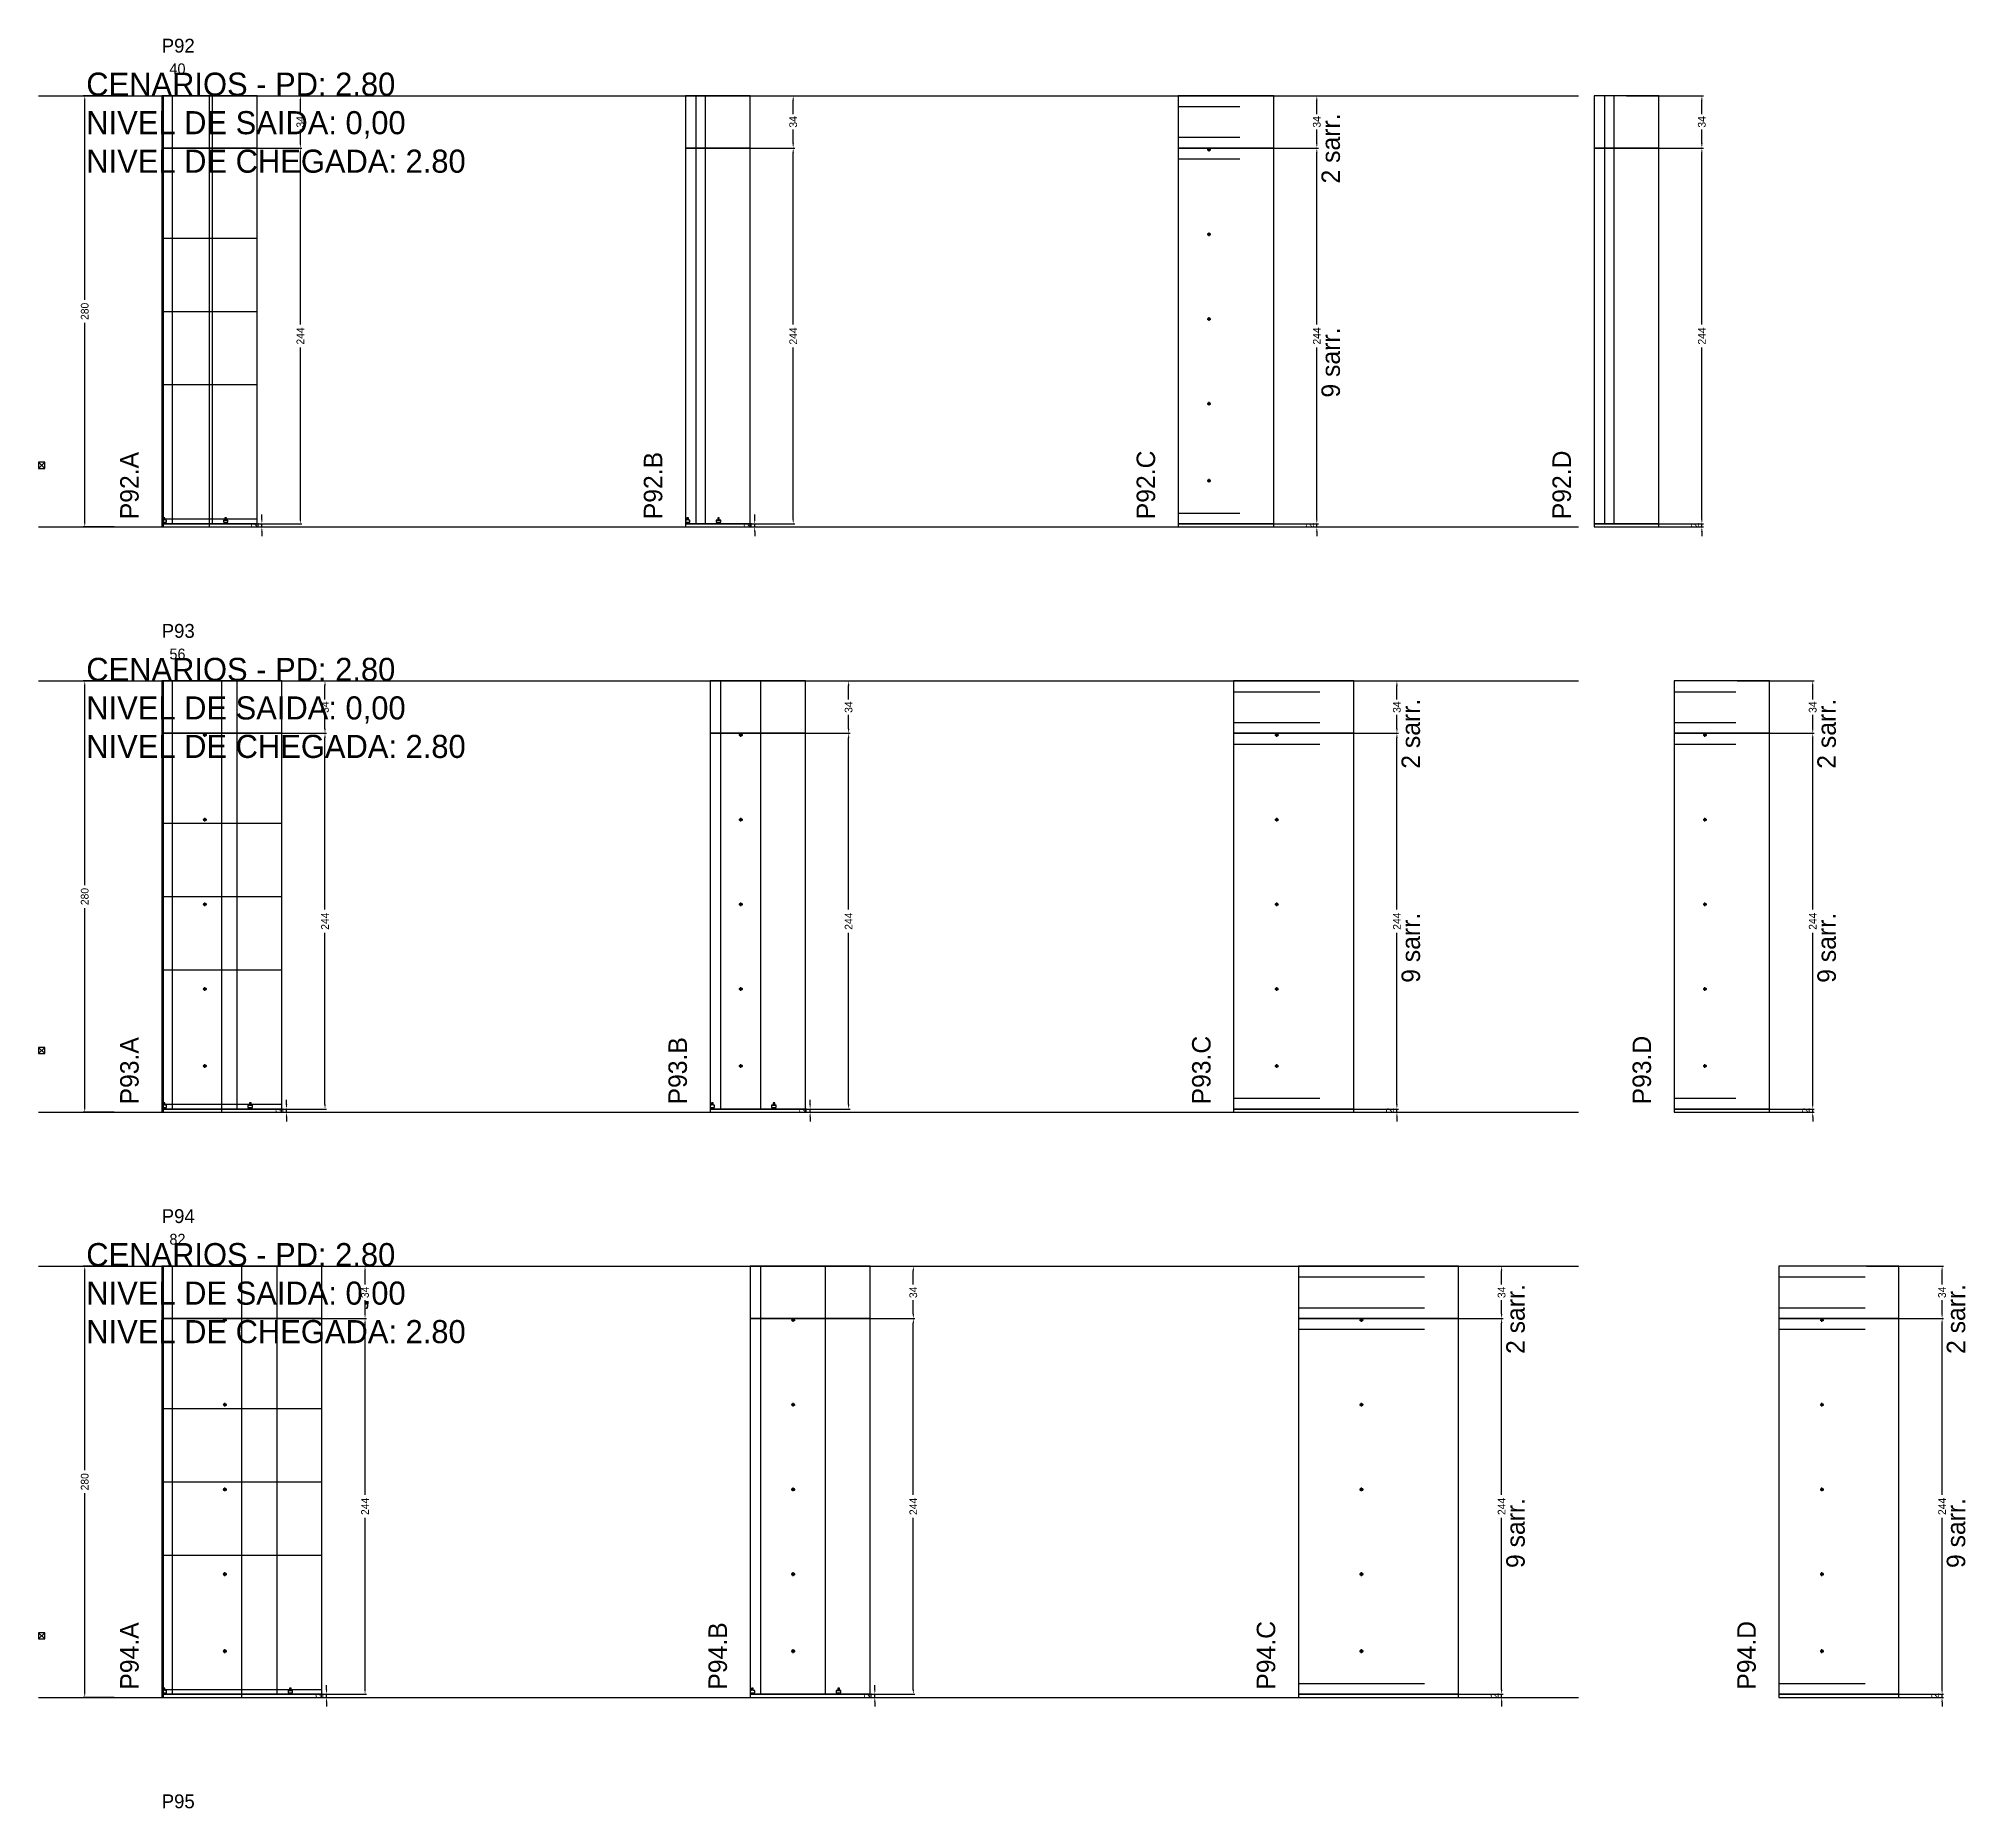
# Model space of a CAD drawing. Header units: centimetres. Extents: x -10500 to 4121, y -45226 to 295.
# Drawn here: x -7000 to -5749, y -19452 to -18303 of the extents above; entities that cross this region are included whole.
import ezdxf

# ---------------------------------------------------------------- set-up
doc = ezdxf.new("R2010")
doc.units = ezdxf.units.CM
doc.linetypes.add('DASHED', pattern=[2, -2])
for name, color, linetype in [('CHAPA', 140, 'Continuous'), ('COTA', 241, 'Continuous'), ('COTAS FURACAO', 16, 'Continuous'), ('Madeira', 30, 'Continuous'), ('MEIO_PONT', 160, 'Continuous'), ('NOMENCLATURA', 7, 'Continuous'), ('Nível', 160, 'Continuous'), ('Painéis', 200, 'Continuous'), ('Perfil Metálico', 150, 'Continuous'), ('SARR_2.2x7', 40, 'Continuous'), ('SARRAFO DE PRESSAO', 200, 'Continuous'), ('texto', 7, 'Continuous'), ('TEXTO_GERAL', 7, 'Continuous')]:
    doc.layers.add(name, color=color, linetype=linetype)
doc.dimstyles.new('PAINEL-NOVA', dxfattribs={"dimtxt": 5, "dimasz": 3, "dimexe": 1, "dimexo": 1, "dimgap": 1, "dimtad": 1, "dimcen": 2.5, "dimazin": 3, "dimtfac": 1, "dimtmove": 0, "dimatfit": 3})

# ---------------------------------------------------------------- blocks, each defined once
blk = doc.blocks.new('_CLOSEDFILLED')
at = {"color": 0, "linetype": 'BYBLOCK'}
blk.add_solid([(-1, 0.16), (0, 0), (-1, -0.16)], dxfattribs=at)
blk = doc.blocks.new('*D1249')
for p, q in [((-6951, -18340), (-6971, -18340)), ((-6970, -18472.5), (-6970, -18343)), ((-6970, -18617), (-6970, -18487.5)), ((-6951, -18620), (-6971, -18620))]:
    blk.add_line(p, q)
at = {"layer": 'Defpoints'}
for p in [(-6950, -18340), (-6970, -18620), (-6950, -18620)]:
    blk.add_point(p, dxfattribs=at)
at = {"layer": 'COTA', "xscale": 3, "yscale": 3}
for p, rotation in [((-6970, -18340), 90), ((-6970, -18620), 270)]:
    blk.add_blockref('_CLOSEDFILLED', p, dxfattribs=dict(at, rotation=rotation))
at = {"layer": 'COTA', "insert": (-6970, -18480), "char_height": 5, "attachment_point": 5, "rotation": 90}
blk.add_mtext('280', dxfattribs=at)
blk = doc.blocks.new('MULDURA')
at = {"layer": 'Paineis'}
for p, q in [((0, 0), (4, 4)), ((4, 0), (0, 4))]:
    blk.add_line(p, q, dxfattribs=at)
blk.add_lwpolyline([(0, 0), (4, 0), (4, 4), (0, 4)], close=True, dxfattribs=at)
blk = doc.blocks.new('*D1251')
for p, q in [((-6879, -18374), (-6829, -18374)), ((-6830, -18488.5), (-6830, -18377)), ((-6830, -18615), (-6830, -18503.5)), ((-6879, -18618), (-6829, -18618))]:
    blk.add_line(p, q)
at = {"layer": 'Defpoints'}
for p in [(-6880, -18374), (-6880, -18618), (-6830, -18618)]:
    blk.add_point(p, dxfattribs=at)
at = {"layer": 'COTA', "xscale": 3, "yscale": 3}
for p, rotation in [((-6830, -18374), 90), ((-6830, -18618), 270)]:
    blk.add_blockref('_CLOSEDFILLED', p, dxfattribs=dict(at, rotation=rotation))
at = {"layer": 'COTA', "insert": (-6830, -18496), "char_height": 5, "attachment_point": 5, "rotation": 90}
blk.add_mtext('244', dxfattribs=at)
blk = doc.blocks.new('*D1252')
for p, q in [((-6879, -18340), (-6829, -18340)), ((-6830, -18352), (-6830, -18343)), ((-6830, -18371), (-6830, -18362)), ((-6879, -18374), (-6829, -18374))]:
    blk.add_line(p, q)
at = {"layer": 'Defpoints'}
for p in [(-6880, -18340), (-6880, -18374), (-6830, -18374)]:
    blk.add_point(p, dxfattribs=at)
at = {"layer": 'COTA', "xscale": 3, "yscale": 3}
for p, rotation in [((-6830, -18340), 90), ((-6830, -18374), 270)]:
    blk.add_blockref('_CLOSEDFILLED', p, dxfattribs=dict(at, rotation=rotation))
at = {"layer": 'COTA', "insert": (-6830, -18357), "char_height": 5, "attachment_point": 5, "rotation": 90}
blk.add_mtext('34', dxfattribs=at)
blk = doc.blocks.new('SLIPTEE')
at = {"layer": 'Paineis'}
blk.add_lwpolyline([(0, 0), (3, 0), (3, 1.5), (2, 1.5), (2, 3), (1, 3), (1, 1.5), (0, 1.5)], close=True, dxfattribs=at)
blk = doc.blocks.new('SLIPTDD')
at = {"layer": 'Paineis'}
blk.add_line((0, 1.5), (3, 1.5), dxfattribs=at)
blk.add_lwpolyline([(0, 0), (3, 0), (3, 1.5), (2, 1.5), (2, 3), (1, 3), (1, 1.5), (0, 1.5)], close=True, dxfattribs=at)
blk = doc.blocks.new('*D1254')
for p, q in [((-6559, -18374), (-6509, -18374)), ((-6510, -18488.5), (-6510, -18377)), ((-6510, -18615), (-6510, -18503.5)), ((-6559, -18618), (-6509, -18618))]:
    blk.add_line(p, q)
at = {"layer": 'Defpoints'}
for p in [(-6560, -18374), (-6560, -18618), (-6510, -18618)]:
    blk.add_point(p, dxfattribs=at)
at = {"layer": 'COTA', "xscale": 3, "yscale": 3}
for p, rotation in [((-6510, -18374), 90), ((-6510, -18618), 270)]:
    blk.add_blockref('_CLOSEDFILLED', p, dxfattribs=dict(at, rotation=rotation))
at = {"layer": 'COTA', "insert": (-6510, -18496), "char_height": 5, "attachment_point": 5, "rotation": 90}
blk.add_mtext('244', dxfattribs=at)
blk = doc.blocks.new('*D1255')
for p, q in [((-6559, -18340), (-6509, -18340)), ((-6510, -18352), (-6510, -18343)), ((-6510, -18371), (-6510, -18362)), ((-6559, -18374), (-6509, -18374))]:
    blk.add_line(p, q)
at = {"layer": 'Defpoints'}
for p in [(-6560, -18340), (-6560, -18374), (-6510, -18374)]:
    blk.add_point(p, dxfattribs=at)
at = {"layer": 'COTA', "xscale": 3, "yscale": 3}
for p, rotation in [((-6510, -18340), 90), ((-6510, -18374), 270)]:
    blk.add_blockref('_CLOSEDFILLED', p, dxfattribs=dict(at, rotation=rotation))
at = {"layer": 'COTA', "insert": (-6510, -18357), "char_height": 5, "attachment_point": 5, "rotation": 90}
blk.add_mtext('34', dxfattribs=at)
blk = doc.blocks.new('*D1257')
for p, q in [((-6219, -18374), (-6169, -18374)), ((-6170, -18488.5), (-6170, -18377)), ((-6170, -18615), (-6170, -18503.5)), ((-6219, -18618), (-6169, -18618))]:
    blk.add_line(p, q)
at = {"layer": 'Defpoints'}
for p in [(-6220, -18374), (-6220, -18618), (-6170, -18618)]:
    blk.add_point(p, dxfattribs=at)
at = {"layer": 'COTA', "xscale": 3, "yscale": 3}
for p, rotation in [((-6170, -18374), 90), ((-6170, -18618), 270)]:
    blk.add_blockref('_CLOSEDFILLED', p, dxfattribs=dict(at, rotation=rotation))
at = {"layer": 'COTA', "insert": (-6170, -18496), "char_height": 5, "attachment_point": 5, "rotation": 90}
blk.add_mtext('244', dxfattribs=at)
blk = doc.blocks.new('*D1258')
for p, q in [((-6219, -18340), (-6169, -18340)), ((-6170, -18352), (-6170, -18343)), ((-6170, -18371), (-6170, -18362)), ((-6219, -18374), (-6169, -18374))]:
    blk.add_line(p, q)
at = {"layer": 'Defpoints'}
for p in [(-6220, -18340), (-6220, -18374), (-6170, -18374)]:
    blk.add_point(p, dxfattribs=at)
at = {"layer": 'COTA', "xscale": 3, "yscale": 3}
for p, rotation in [((-6170, -18340), 90), ((-6170, -18374), 270)]:
    blk.add_blockref('_CLOSEDFILLED', p, dxfattribs=dict(at, rotation=rotation))
at = {"layer": 'COTA', "insert": (-6170, -18357), "char_height": 5, "attachment_point": 5, "rotation": 90}
blk.add_mtext('34', dxfattribs=at)
blk = doc.blocks.new('furacao')
at = {"layer": 'COTAS FURACAO'}
for p, q in [((-1.2, 0), (1.2, 0)), ((0, -1.2), (0, 1.2))]:
    blk.add_line(p, q, dxfattribs=at)
blk.add_circle((0, 0), 0.8, dxfattribs=at)
blk = doc.blocks.new('*D1260')
for p, q in [((-5969, -18374), (-5919, -18374)), ((-5920, -18488.5), (-5920, -18377)), ((-5920, -18615), (-5920, -18503.5)), ((-5969, -18618), (-5919, -18618))]:
    blk.add_line(p, q)
at = {"layer": 'Defpoints'}
for p in [(-5970, -18374), (-5970, -18618), (-5920, -18618)]:
    blk.add_point(p, dxfattribs=at)
at = {"layer": 'COTA', "xscale": 3, "yscale": 3}
for p, rotation in [((-5920, -18374), 90), ((-5920, -18618), 270)]:
    blk.add_blockref('_CLOSEDFILLED', p, dxfattribs=dict(at, rotation=rotation))
at = {"layer": 'COTA', "insert": (-5920, -18496), "char_height": 5, "attachment_point": 5, "rotation": 90}
blk.add_mtext('244', dxfattribs=at)
blk = doc.blocks.new('*D1261')
for p, q in [((-5969, -18340), (-5919, -18340)), ((-5920, -18352), (-5920, -18343)), ((-5920, -18371), (-5920, -18362)), ((-5969, -18374), (-5919, -18374))]:
    blk.add_line(p, q)
at = {"layer": 'Defpoints'}
for p in [(-5970, -18340), (-5970, -18374), (-5920, -18374)]:
    blk.add_point(p, dxfattribs=at)
at = {"layer": 'COTA', "xscale": 3, "yscale": 3}
for p, rotation in [((-5920, -18340), 90), ((-5920, -18374), 270)]:
    blk.add_blockref('_CLOSEDFILLED', p, dxfattribs=dict(at, rotation=rotation))
at = {"layer": 'COTA', "insert": (-5920, -18357), "char_height": 5, "attachment_point": 5, "rotation": 90}
blk.add_mtext('34', dxfattribs=at)
blk = doc.blocks.new('*D1275')
for p, q in [((-6951, -18720), (-6971, -18720)), ((-6970, -18852.5), (-6970, -18723)), ((-6970, -18997), (-6970, -18867.5)), ((-6951, -19000), (-6971, -19000))]:
    blk.add_line(p, q)
at = {"layer": 'Defpoints'}
for p in [(-6950, -18720), (-6970, -19000), (-6950, -19000)]:
    blk.add_point(p, dxfattribs=at)
at = {"layer": 'COTA', "xscale": 3, "yscale": 3}
for p, rotation in [((-6970, -18720), 90), ((-6970, -19000), 270)]:
    blk.add_blockref('_CLOSEDFILLED', p, dxfattribs=dict(at, rotation=rotation))
at = {"layer": 'COTA', "insert": (-6970, -18860), "char_height": 5, "attachment_point": 5, "rotation": 90}
blk.add_mtext('280', dxfattribs=at)
blk = doc.blocks.new('*D1277')
for p, q in [((-6863, -18754), (-6813, -18754)), ((-6814, -18868.5), (-6814, -18757)), ((-6814, -18995), (-6814, -18883.5)), ((-6863, -18998), (-6813, -18998))]:
    blk.add_line(p, q)
at = {"layer": 'Defpoints'}
for p in [(-6864, -18754), (-6864, -18998), (-6814, -18998)]:
    blk.add_point(p, dxfattribs=at)
at = {"layer": 'COTA', "xscale": 3, "yscale": 3}
for p, rotation in [((-6814, -18754), 90), ((-6814, -18998), 270)]:
    blk.add_blockref('_CLOSEDFILLED', p, dxfattribs=dict(at, rotation=rotation))
at = {"layer": 'COTA', "insert": (-6814, -18876), "char_height": 5, "attachment_point": 5, "rotation": 90}
blk.add_mtext('244', dxfattribs=at)
blk = doc.blocks.new('*D1278')
for p, q in [((-6863, -18720), (-6813, -18720)), ((-6814, -18732), (-6814, -18723)), ((-6814, -18751), (-6814, -18742)), ((-6863, -18754), (-6813, -18754))]:
    blk.add_line(p, q)
at = {"layer": 'Defpoints'}
for p in [(-6864, -18720), (-6864, -18754), (-6814, -18754)]:
    blk.add_point(p, dxfattribs=at)
at = {"layer": 'COTA', "xscale": 3, "yscale": 3}
for p, rotation in [((-6814, -18720), 90), ((-6814, -18754), 270)]:
    blk.add_blockref('_CLOSEDFILLED', p, dxfattribs=dict(at, rotation=rotation))
at = {"layer": 'COTA', "insert": (-6814, -18737), "char_height": 5, "attachment_point": 5, "rotation": 90}
blk.add_mtext('34', dxfattribs=at)
blk = doc.blocks.new('*D1280')
for p, q in [((-6523, -18754), (-6473, -18754)), ((-6474, -18868.5), (-6474, -18757)), ((-6474, -18995), (-6474, -18883.5)), ((-6523, -18998), (-6473, -18998))]:
    blk.add_line(p, q)
at = {"layer": 'Defpoints'}
for p in [(-6524, -18754), (-6524, -18998), (-6474, -18998)]:
    blk.add_point(p, dxfattribs=at)
at = {"layer": 'COTA', "xscale": 3, "yscale": 3}
for p, rotation in [((-6474, -18754), 90), ((-6474, -18998), 270)]:
    blk.add_blockref('_CLOSEDFILLED', p, dxfattribs=dict(at, rotation=rotation))
at = {"layer": 'COTA', "insert": (-6474, -18876), "char_height": 5, "attachment_point": 5, "rotation": 90}
blk.add_mtext('244', dxfattribs=at)
blk = doc.blocks.new('*D1281')
for p, q in [((-6523, -18720), (-6473, -18720)), ((-6474, -18732), (-6474, -18723)), ((-6474, -18751), (-6474, -18742)), ((-6523, -18754), (-6473, -18754))]:
    blk.add_line(p, q)
at = {"layer": 'Defpoints'}
for p in [(-6524, -18720), (-6524, -18754), (-6474, -18754)]:
    blk.add_point(p, dxfattribs=at)
at = {"layer": 'COTA', "xscale": 3, "yscale": 3}
for p, rotation in [((-6474, -18720), 90), ((-6474, -18754), 270)]:
    blk.add_blockref('_CLOSEDFILLED', p, dxfattribs=dict(at, rotation=rotation))
at = {"layer": 'COTA', "insert": (-6474, -18737), "char_height": 5, "attachment_point": 5, "rotation": 90}
blk.add_mtext('34', dxfattribs=at)
blk = doc.blocks.new('*D1283')
for p, q in [((-6167, -18754), (-6117, -18754)), ((-6118, -18868.5), (-6118, -18757)), ((-6118, -18995), (-6118, -18883.5)), ((-6167, -18998), (-6117, -18998))]:
    blk.add_line(p, q)
at = {"layer": 'Defpoints'}
for p in [(-6168, -18754), (-6168, -18998), (-6118, -18998)]:
    blk.add_point(p, dxfattribs=at)
at = {"layer": 'COTA', "xscale": 3, "yscale": 3}
for p, rotation in [((-6118, -18754), 90), ((-6118, -18998), 270)]:
    blk.add_blockref('_CLOSEDFILLED', p, dxfattribs=dict(at, rotation=rotation))
at = {"layer": 'COTA', "insert": (-6118, -18876), "char_height": 5, "attachment_point": 5, "rotation": 90}
blk.add_mtext('244', dxfattribs=at)
blk = doc.blocks.new('*D1284')
for p, q in [((-6167, -18720), (-6117, -18720)), ((-6118, -18732), (-6118, -18723)), ((-6118, -18751), (-6118, -18742)), ((-6167, -18754), (-6117, -18754))]:
    blk.add_line(p, q)
at = {"layer": 'Defpoints'}
for p in [(-6168, -18720), (-6168, -18754), (-6118, -18754)]:
    blk.add_point(p, dxfattribs=at)
at = {"layer": 'COTA', "xscale": 3, "yscale": 3}
for p, rotation in [((-6118, -18720), 90), ((-6118, -18754), 270)]:
    blk.add_blockref('_CLOSEDFILLED', p, dxfattribs=dict(at, rotation=rotation))
at = {"layer": 'COTA', "insert": (-6118, -18737), "char_height": 5, "attachment_point": 5, "rotation": 90}
blk.add_mtext('34', dxfattribs=at)
blk = doc.blocks.new('*D1286')
for p, q in [((-5897, -18754), (-5847, -18754)), ((-5848, -18868.5), (-5848, -18757)), ((-5848, -18995), (-5848, -18883.5)), ((-5897, -18998), (-5847, -18998))]:
    blk.add_line(p, q)
at = {"layer": 'Defpoints'}
for p in [(-5898, -18754), (-5898, -18998), (-5848, -18998)]:
    blk.add_point(p, dxfattribs=at)
at = {"layer": 'COTA', "xscale": 3, "yscale": 3}
for p, rotation in [((-5848, -18754), 90), ((-5848, -18998), 270)]:
    blk.add_blockref('_CLOSEDFILLED', p, dxfattribs=dict(at, rotation=rotation))
at = {"layer": 'COTA', "insert": (-5848, -18876), "char_height": 5, "attachment_point": 5, "rotation": 90}
blk.add_mtext('244', dxfattribs=at)
blk = doc.blocks.new('*D1287')
for p, q in [((-5897, -18720), (-5847, -18720)), ((-5848, -18732), (-5848, -18723)), ((-5848, -18751), (-5848, -18742)), ((-5897, -18754), (-5847, -18754))]:
    blk.add_line(p, q)
at = {"layer": 'Defpoints'}
for p in [(-5898, -18720), (-5898, -18754), (-5848, -18754)]:
    blk.add_point(p, dxfattribs=at)
at = {"layer": 'COTA', "xscale": 3, "yscale": 3}
for p, rotation in [((-5848, -18720), 90), ((-5848, -18754), 270)]:
    blk.add_blockref('_CLOSEDFILLED', p, dxfattribs=dict(at, rotation=rotation))
at = {"layer": 'COTA', "insert": (-5848, -18737), "char_height": 5, "attachment_point": 5, "rotation": 90}
blk.add_mtext('34', dxfattribs=at)
blk = doc.blocks.new('*D1301')
for p, q in [((-6951, -19100), (-6971, -19100)), ((-6970, -19232.5), (-6970, -19103)), ((-6970, -19377), (-6970, -19247.5)), ((-6951, -19380), (-6971, -19380))]:
    blk.add_line(p, q)
at = {"layer": 'Defpoints'}
for p in [(-6950, -19100), (-6970, -19380), (-6950, -19380)]:
    blk.add_point(p, dxfattribs=at)
at = {"layer": 'COTA', "xscale": 3, "yscale": 3}
for p, rotation in [((-6970, -19100), 90), ((-6970, -19380), 270)]:
    blk.add_blockref('_CLOSEDFILLED', p, dxfattribs=dict(at, rotation=rotation))
at = {"layer": 'COTA', "insert": (-6970, -19240), "char_height": 5, "attachment_point": 5, "rotation": 90}
blk.add_mtext('280', dxfattribs=at)
blk = doc.blocks.new('*D1303')
for p, q in [((-6837, -19134), (-6787, -19134)), ((-6788, -19248.5), (-6788, -19137)), ((-6788, -19375), (-6788, -19263.5)), ((-6837, -19378), (-6787, -19378))]:
    blk.add_line(p, q)
at = {"layer": 'Defpoints'}
for p in [(-6838, -19134), (-6838, -19378), (-6788, -19378)]:
    blk.add_point(p, dxfattribs=at)
at = {"layer": 'COTA', "xscale": 3, "yscale": 3}
for p, rotation in [((-6788, -19134), 90), ((-6788, -19378), 270)]:
    blk.add_blockref('_CLOSEDFILLED', p, dxfattribs=dict(at, rotation=rotation))
at = {"layer": 'COTA', "insert": (-6788, -19256), "char_height": 5, "attachment_point": 5, "rotation": 90}
blk.add_mtext('244', dxfattribs=at)
blk = doc.blocks.new('*D1304')
for p, q in [((-6837, -19100), (-6787, -19100)), ((-6788, -19112), (-6788, -19103)), ((-6788, -19131), (-6788, -19122)), ((-6837, -19134), (-6787, -19134))]:
    blk.add_line(p, q)
at = {"layer": 'Defpoints'}
for p in [(-6838, -19100), (-6838, -19134), (-6788, -19134)]:
    blk.add_point(p, dxfattribs=at)
at = {"layer": 'COTA', "xscale": 3, "yscale": 3}
for p, rotation in [((-6788, -19100), 90), ((-6788, -19134), 270)]:
    blk.add_blockref('_CLOSEDFILLED', p, dxfattribs=dict(at, rotation=rotation))
at = {"layer": 'COTA', "insert": (-6788, -19117), "char_height": 5, "attachment_point": 5, "rotation": 90}
blk.add_mtext('34', dxfattribs=at)
blk = doc.blocks.new('*D1306')
for p, q in [((-6481, -19134), (-6431, -19134)), ((-6432, -19248.5), (-6432, -19137)), ((-6432, -19375), (-6432, -19263.5)), ((-6481, -19378), (-6431, -19378))]:
    blk.add_line(p, q)
at = {"layer": 'Defpoints'}
for p in [(-6482, -19134), (-6482, -19378), (-6432, -19378)]:
    blk.add_point(p, dxfattribs=at)
at = {"layer": 'COTA', "xscale": 3, "yscale": 3}
for p, rotation in [((-6432, -19134), 90), ((-6432, -19378), 270)]:
    blk.add_blockref('_CLOSEDFILLED', p, dxfattribs=dict(at, rotation=rotation))
at = {"layer": 'COTA', "insert": (-6432, -19256), "char_height": 5, "attachment_point": 5, "rotation": 90}
blk.add_mtext('244', dxfattribs=at)
blk = doc.blocks.new('*D1307')
for p, q in [((-6481, -19100), (-6431, -19100)), ((-6432, -19112), (-6432, -19103)), ((-6432, -19131), (-6432, -19122)), ((-6481, -19134), (-6431, -19134))]:
    blk.add_line(p, q)
at = {"layer": 'Defpoints'}
for p in [(-6482, -19100), (-6482, -19134), (-6432, -19134)]:
    blk.add_point(p, dxfattribs=at)
at = {"layer": 'COTA', "xscale": 3, "yscale": 3}
for p, rotation in [((-6432, -19100), 90), ((-6432, -19134), 270)]:
    blk.add_blockref('_CLOSEDFILLED', p, dxfattribs=dict(at, rotation=rotation))
at = {"layer": 'COTA', "insert": (-6432, -19117), "char_height": 5, "attachment_point": 5, "rotation": 90}
blk.add_mtext('34', dxfattribs=at)
blk = doc.blocks.new('*D1309')
for p, q in [((-6099, -19134), (-6049, -19134)), ((-6050, -19248.5), (-6050, -19137)), ((-6050, -19375), (-6050, -19263.5)), ((-6099, -19378), (-6049, -19378))]:
    blk.add_line(p, q)
at = {"layer": 'Defpoints'}
for p in [(-6100, -19134), (-6100, -19378), (-6050, -19378)]:
    blk.add_point(p, dxfattribs=at)
at = {"layer": 'COTA', "xscale": 3, "yscale": 3}
for p, rotation in [((-6050, -19134), 90), ((-6050, -19378), 270)]:
    blk.add_blockref('_CLOSEDFILLED', p, dxfattribs=dict(at, rotation=rotation))
at = {"layer": 'COTA', "insert": (-6050, -19256), "char_height": 5, "attachment_point": 5, "rotation": 90}
blk.add_mtext('244', dxfattribs=at)
blk = doc.blocks.new('*D1310')
for p, q in [((-6099, -19100), (-6049, -19100)), ((-6050, -19112), (-6050, -19103)), ((-6050, -19131), (-6050, -19122)), ((-6099, -19134), (-6049, -19134))]:
    blk.add_line(p, q)
at = {"layer": 'Defpoints'}
for p in [(-6100, -19100), (-6100, -19134), (-6050, -19134)]:
    blk.add_point(p, dxfattribs=at)
at = {"layer": 'COTA', "xscale": 3, "yscale": 3}
for p, rotation in [((-6050, -19100), 90), ((-6050, -19134), 270)]:
    blk.add_blockref('_CLOSEDFILLED', p, dxfattribs=dict(at, rotation=rotation))
at = {"layer": 'COTA', "insert": (-6050, -19117), "char_height": 5, "attachment_point": 5, "rotation": 90}
blk.add_mtext('34', dxfattribs=at)
blk = doc.blocks.new('*D1312')
for p, q in [((-5813, -19134), (-5763, -19134)), ((-5764, -19248.5), (-5764, -19137)), ((-5764, -19375), (-5764, -19263.5)), ((-5813, -19378), (-5763, -19378))]:
    blk.add_line(p, q)
at = {"layer": 'Defpoints'}
for p in [(-5814, -19134), (-5814, -19378), (-5764, -19378)]:
    blk.add_point(p, dxfattribs=at)
at = {"layer": 'COTA', "xscale": 3, "yscale": 3}
for p, rotation in [((-5764, -19134), 90), ((-5764, -19378), 270)]:
    blk.add_blockref('_CLOSEDFILLED', p, dxfattribs=dict(at, rotation=rotation))
at = {"layer": 'COTA', "insert": (-5764, -19256), "char_height": 5, "attachment_point": 5, "rotation": 90}
blk.add_mtext('244', dxfattribs=at)
blk = doc.blocks.new('*D1313')
for p, q in [((-5813, -19100), (-5763, -19100)), ((-5764, -19112), (-5764, -19103)), ((-5764, -19131), (-5764, -19122)), ((-5813, -19134), (-5763, -19134))]:
    blk.add_line(p, q)
at = {"layer": 'Defpoints'}
for p in [(-5814, -19100), (-5814, -19134), (-5764, -19134)]:
    blk.add_point(p, dxfattribs=at)
at = {"layer": 'COTA', "xscale": 3, "yscale": 3}
for p, rotation in [((-5764, -19100), 90), ((-5764, -19134), 270)]:
    blk.add_blockref('_CLOSEDFILLED', p, dxfattribs=dict(at, rotation=rotation))
at = {"layer": 'COTA', "insert": (-5764, -19117), "char_height": 5, "attachment_point": 5, "rotation": 90}
blk.add_mtext('34', dxfattribs=at)

msp = doc.modelspace()

# ---------------------------------------------------------------- linework, layer by layer
at = {"layer": 'CHAPA'}
for points in [[(-6920, -18620), (-6918.8, -18620), (-6918.8, -18340), (-6920, -18340)], [(-6920, -19000), (-6918.8, -19000), (-6918.8, -18720), (-6920, -18720)], [(-6920, -19380), (-6918.8, -19380), (-6918.8, -19100), (-6920, -19100)]]:
    msp.add_lwpolyline(points, close=True, dxfattribs=at)
at = {"layer": 'Madeira'}
for points in [[(-6920, -18432.4), (-6858, -18432.4)], [(-6920, -18527.6), (-6858, -18527.6)], [(-6920, -18812.4), (-6842, -18812.4)], [(-6920, -18907.6), (-6842, -18907.6)], [(-6920, -19192.4), (-6816, -19192.4)], [(-6920, -19287.6), (-6816, -19287.6)]]:
    msp.add_lwpolyline(points, dxfattribs=at)
at = {"layer": 'MEIO_PONT'}
for points in [[(-6920, -18480), (-6858, -18480)], [(-6920, -18860), (-6842, -18860)], [(-6920, -19240), (-6816, -19240)]]:
    msp.add_lwpolyline(points, dxfattribs=at)
at = {"layer": 'Nível', "linetype": 'DASHED'}
for points in [[(-7000, -18340), (-6000, -18340)], [(-7000, -18620), (-6000, -18620)], [(-7000, -18720), (-6000, -18720)], [(-7000, -19000), (-6000, -19000)], [(-7000, -19100), (-6000, -19100)], [(-7000, -19380), (-6000, -19380)]]:
    msp.add_lwpolyline(points, dxfattribs=at)
at = {"layer": 'Painéis'}
for points in [[(-6920, -18374), (-6858, -18374), (-6858, -18340), (-6920, -18340)], [(-6920, -18620), (-6858, -18620), (-6858, -18340), (-6920, -18340)], [(-6580, -18374), (-6538, -18374), (-6538, -18340), (-6580, -18340)], [(-6260, -18374), (-6198, -18374), (-6198, -18340), (-6260, -18340)], [(-5990, -18374), (-5948, -18374), (-5948, -18340), (-5990, -18340)], [(-6920, -18618), (-6858, -18618), (-6858, -18374), (-6920, -18374)], [(-6580, -18618), (-6538, -18618), (-6538, -18374), (-6580, -18374)], [(-6260, -18618), (-6198, -18618), (-6198, -18374), (-6260, -18374)], [(-5990, -18618), (-5948, -18618), (-5948, -18374), (-5990, -18374)], [(-6920, -18620), (-6858, -18620), (-6858, -18618), (-6920, -18618)], [(-6580, -18620), (-6538, -18620), (-6538, -18618), (-6580, -18618)], [(-6260, -18620), (-6198, -18620), (-6198, -18618), (-6260, -18618)], [(-5990, -18620), (-5948, -18620), (-5948, -18618), (-5990, -18618)], [(-6920, -18754), (-6842, -18754), (-6842, -18720), (-6920, -18720)], [(-6920, -19000), (-6842, -19000), (-6842, -18720), (-6920, -18720)], [(-6564, -18754), (-6502, -18754), (-6502, -18720), (-6564, -18720)], [(-6224, -18754), (-6146, -18754), (-6146, -18720), (-6224, -18720)], [(-5938, -18754), (-5876, -18754), (-5876, -18720), (-5938, -18720)], [(-6920, -18998), (-6842, -18998), (-6842, -18754), (-6920, -18754)], [(-6564, -18998), (-6502, -18998), (-6502, -18754), (-6564, -18754)], [(-6224, -18998), (-6146, -18998), (-6146, -18754), (-6224, -18754)], [(-5938, -18998), (-5876, -18998), (-5876, -18754), (-5938, -18754)], [(-6920, -19000), (-6842, -19000), (-6842, -18998), (-6920, -18998)], [(-6564, -19000), (-6502, -19000), (-6502, -18998), (-6564, -18998)], [(-6224, -19000), (-6146, -19000), (-6146, -18998), (-6224, -18998)], [(-5938, -19000), (-5876, -19000), (-5876, -18998), (-5938, -18998)], [(-6920, -19134), (-6816, -19134), (-6816, -19100), (-6920, -19100)], [(-6920, -19380), (-6816, -19380), (-6816, -19100), (-6920, -19100)], [(-6538, -19134), (-6460, -19134), (-6460, -19100), (-6538, -19100)], [(-6182, -19134), (-6078, -19134), (-6078, -19100), (-6182, -19100)], [(-5870, -19134), (-5792, -19134), (-5792, -19100), (-5870, -19100)], [(-6920, -19378), (-6816, -19378), (-6816, -19134), (-6920, -19134)], [(-6538, -19378), (-6460, -19378), (-6460, -19134), (-6538, -19134)], [(-6182, -19378), (-6078, -19378), (-6078, -19134), (-6182, -19134)], [(-5870, -19378), (-5792, -19378), (-5792, -19134), (-5870, -19134)], [(-6920, -19380), (-6816, -19380), (-6816, -19378), (-6920, -19378)], [(-6538, -19380), (-6460, -19380), (-6460, -19378), (-6538, -19378)], [(-6182, -19380), (-6078, -19380), (-6078, -19378), (-6182, -19378)], [(-5870, -19380), (-5792, -19380), (-5792, -19378), (-5870, -19378)]]:
    msp.add_lwpolyline(points, close=True, dxfattribs=at)
at = {"layer": 'Perfil Metálico'}
for p, q in [((-6889, -18620), (-6889, -18340)), ((-6881, -19000), (-6881, -18720)), ((-6868, -19380), (-6868, -19100))]:
    msp.add_line(p, q, dxfattribs=at)
at = {"layer": 'SARR_2.2x7'}
for points in [[(-6913, -18374), (-6913, -18340)], [(-6887, -18374), (-6887, -18340)], [(-6573, -18374), (-6573, -18340)], [(-6567, -18374), (-6567, -18340)], [(-5983, -18374), (-5983, -18340)], [(-5977, -18374), (-5977, -18340)], [(-6260, -18347), (-6220, -18347)], [(-6260, -18367), (-6220, -18367)], [(-6260, -18381), (-6220, -18381)], [(-6260, -18611), (-6220, -18611)], [(-6913, -18754), (-6913, -18720)], [(-6871, -18754), (-6871, -18720)], [(-6557, -18754), (-6557, -18720)], [(-6531, -18754), (-6531, -18720)], [(-6224, -18727), (-6168, -18727)], [(-5938, -18727), (-5898, -18727)], [(-6224, -18747), (-6168, -18747)], [(-5938, -18747), (-5898, -18747)], [(-6224, -18761), (-6168, -18761)], [(-5938, -18761), (-5898, -18761)], [(-6224, -18991), (-6168, -18991)], [(-5938, -18991), (-5898, -18991)], [(-6913, -19134), (-6913, -19100)], [(-6845, -19134), (-6845, -19100)], [(-6531, -19134), (-6531, -19100)], [(-6489, -19134), (-6489, -19100)], [(-6182, -19107), (-6100, -19107)], [(-5870, -19107), (-5814, -19107)], [(-6182, -19127), (-6100, -19127)], [(-5870, -19127), (-5814, -19127)], [(-6182, -19141), (-6100, -19141)], [(-5870, -19141), (-5814, -19141)], [(-6182, -19371), (-6100, -19371)], [(-5870, -19371), (-5814, -19371)]]:
    msp.add_lwpolyline(points, dxfattribs=at)
at = {"layer": 'SARR_2.2x7', "linetype": 'DASHED'}
for points in [[(-6913, -18618), (-6913, -18374)], [(-6887, -18618), (-6887, -18374)], [(-6573, -18618), (-6573, -18374)], [(-6567, -18618), (-6567, -18374)], [(-5983, -18618), (-5983, -18374)], [(-5977, -18618), (-5977, -18374)], [(-6913, -18998), (-6913, -18754)], [(-6871, -18998), (-6871, -18754)], [(-6557, -18998), (-6557, -18754)], [(-6531, -18998), (-6531, -18754)], [(-6913, -19378), (-6913, -19134)], [(-6845, -19378), (-6845, -19134)], [(-6531, -19378), (-6531, -19134)], [(-6489, -19378), (-6489, -19134)]]:
    msp.add_lwpolyline(points, dxfattribs=at)
at = {"layer": 'SARRAFO DE PRESSAO'}
for points in [[(-6920, -18620), (-6858, -18620), (-6858, -18615), (-6920, -18615)], [(-6920, -19000), (-6842, -19000), (-6842, -18995), (-6920, -18995)], [(-6920, -19380), (-6816, -19380), (-6816, -19375), (-6920, -19375)]]:
    msp.add_lwpolyline(points, close=True, dxfattribs=at)

# ---------------------------------------------------------------- block references
at = {"layer": 'COTA'}
for name, p in [('furacao', (-6240, -18375)), ('furacao', (-6240, -18430)), ('furacao', (-6240, -18485)), ('furacao', (-6240, -18540)), ('MULDURA', (-7000, -18582)), ('furacao', (-6240, -18590)), ('SLIPTEE', (-6920, -18617)), ('SLIPTDD', (-6880, -18617)), ('SLIPTEE', (-6580, -18617)), ('SLIPTDD', (-6560, -18617)), ('furacao', (-6892, -18755)), ('furacao', (-6544, -18755)), ('furacao', (-6196, -18755)), ('furacao', (-5918, -18755)), ('furacao', (-6892, -18810)), ('furacao', (-6544, -18810)), ('furacao', (-6196, -18810)), ('furacao', (-5918, -18810)), ('furacao', (-6892, -18865)), ('furacao', (-6544, -18865)), ('furacao', (-6196, -18865)), ('furacao', (-5918, -18865)), ('furacao', (-6892, -18920)), ('furacao', (-6544, -18920)), ('furacao', (-6196, -18920)), ('furacao', (-5918, -18920)), ('MULDURA', (-7000, -18962)), ('furacao', (-6892, -18970)), ('furacao', (-6544, -18970)), ('furacao', (-6196, -18970)), ('furacao', (-5918, -18970)), ('SLIPTEE', (-6920, -18997)), ('SLIPTDD', (-6864, -18997)), ('SLIPTEE', (-6564, -18997)), ('SLIPTDD', (-6524, -18997)), ('furacao', (-6879, -19135)), ('furacao', (-6510, -19135)), ('furacao', (-6141, -19135)), ('furacao', (-5842, -19135)), ('furacao', (-6879, -19190)), ('furacao', (-6510, -19190)), ('furacao', (-6141, -19190)), ('furacao', (-5842, -19190)), ('furacao', (-6879, -19245)), ('furacao', (-6510, -19245)), ('furacao', (-6141, -19245)), ('furacao', (-5842, -19245)), ('furacao', (-6879, -19300)), ('furacao', (-6510, -19300)), ('furacao', (-6141, -19300)), ('furacao', (-5842, -19300)), ('MULDURA', (-7000, -19342)), ('furacao', (-6879, -19350)), ('furacao', (-6510, -19350)), ('furacao', (-6141, -19350)), ('furacao', (-5842, -19350)), ('SLIPTEE', (-6920, -19377)), ('SLIPTDD', (-6838, -19377)), ('SLIPTEE', (-6538, -19377)), ('SLIPTDD', (-6482, -19377))]:
    msp.add_blockref(name, p, dxfattribs=at)

# ---------------------------------------------------------------- texts
at = {"layer": 'NOMENCLATURA'}
for s, p in [('CENARIOS - PD: 2.80', (-6969, -18340)), ('NIVEL DE SAIDA: 0,00', (-6969, -18365)), ('NIVEL DE CHEGADA: 2.80', (-6969, -18390)), ('CENARIOS - PD: 2.80', (-6969, -18720)), ('NIVEL DE SAIDA: 0,00', (-6969, -18745)), ('NIVEL DE CHEGADA: 2.80', (-6969, -18770)), ('CENARIOS - PD: 2.80', (-6969, -19100)), ('NIVEL DE SAIDA: 0,00', (-6969, -19125)), ('NIVEL DE CHEGADA: 2.80', (-6969, -19150))]:
    msp.add_text(s, height=15, dxfattribs=at).set_placement(p)
for s, p in [('2 sarr.', (-6155, -18397)), ('9 sarr.', (-6155, -18536)), ('P92.A', (-6935, -18615)), ('P92.B', (-6595, -18615)), ('P92.C', (-6275, -18615)), ('P92.D', (-6005, -18615)), ('2 sarr.', (-6103, -18777)), ('2 sarr.', (-5833, -18777)), ('9 sarr.', (-6103, -18916)), ('9 sarr.', (-5833, -18916)), ('P93.A', (-6935, -18995)), ('P93.B', (-6579, -18995)), ('P93.C', (-6239, -18995)), ('P93.D', (-5953, -18995)), ('2 sarr.', (-6035, -19157)), ('2 sarr.', (-5749, -19157)), ('9 sarr.', (-6035, -19296)), ('9 sarr.', (-5749, -19296)), ('P94.A', (-6935, -19375)), ('P94.B', (-6553, -19375)), ('P94.C', (-6197, -19375)), ('P94.D', (-5885, -19375))]:
    msp.add_text(s, height=12, rotation=90, dxfattribs=at).set_placement(p)
at = {"layer": 'texto'}
for s, p in [('40', (-6915, -18326)), ('56', (-6915, -18706)), ('82', (-6915, -19086))]:
    msp.add_text(s, height=7, dxfattribs=at).set_placement(p)
at = {"layer": 'TEXTO_GERAL'}
for s, p in [('P92', (-6920, -18312)), ('P93', (-6920, -18692)), ('P94', (-6920, -19072)), ('P95', (-6920, -19452))]:
    msp.add_text(s, height=9, dxfattribs=at).set_placement(p)

# ---------------------------------------------------------------- dimensions: what is measured, and where the dimension line sits
at = {"layer": 'COTA'}
for base, p1, p2, picture, middle in [((-6970, -18620), (-6950, -18620), (-6950, -18340), '*D1249', (-6970, -18480)), ((-6830, -18374), (-6880, -18374), (-6880, -18340), '*D1252', (-6830, -18357)), ((-6510, -18374), (-6560, -18374), (-6560, -18340), '*D1255', (-6510, -18357)), ((-6170, -18374), (-6220, -18374), (-6220, -18340), '*D1258', (-6170, -18357)), ((-5920, -18374), (-5970, -18374), (-5970, -18340), '*D1261', (-5920, -18357)), ((-6830, -18618), (-6880, -18618), (-6880, -18374), '*D1251', (-6830, -18496)), ((-6510, -18618), (-6560, -18618), (-6560, -18374), '*D1254', (-6510, -18496)), ((-6170, -18618), (-6220, -18618), (-6220, -18374), '*D1257', (-6170, -18496)), ((-5920, -18618), (-5970, -18618), (-5970, -18374), '*D1260', (-5920, -18496)), ((-6970, -19000), (-6950, -19000), (-6950, -18720), '*D1275', (-6970, -18860)), ((-6814, -18754), (-6864, -18754), (-6864, -18720), '*D1278', (-6814, -18737)), ((-6474, -18754), (-6524, -18754), (-6524, -18720), '*D1281', (-6474, -18737)), ((-6118, -18754), (-6168, -18754), (-6168, -18720), '*D1284', (-6118, -18737)), ((-5848, -18754), (-5898, -18754), (-5898, -18720), '*D1287', (-5848, -18737)), ((-6814, -18998), (-6864, -18998), (-6864, -18754), '*D1277', (-6814, -18876)), ((-6474, -18998), (-6524, -18998), (-6524, -18754), '*D1280', (-6474, -18876)), ((-6118, -18998), (-6168, -18998), (-6168, -18754), '*D1283', (-6118, -18876)), ((-5848, -18998), (-5898, -18998), (-5898, -18754), '*D1286', (-5848, -18876)), ((-6970, -19380), (-6950, -19380), (-6950, -19100), '*D1301', (-6970, -19240)), ((-6788, -19134), (-6838, -19134), (-6838, -19100), '*D1304', (-6788, -19117)), ((-6432, -19134), (-6482, -19134), (-6482, -19100), '*D1307', (-6432, -19117)), ((-6050, -19134), (-6100, -19134), (-6100, -19100), '*D1310', (-6050, -19117)), ((-5764, -19134), (-5814, -19134), (-5814, -19100), '*D1313', (-5764, -19117)), ((-6788, -19378), (-6838, -19378), (-6838, -19134), '*D1303', (-6788, -19256)), ((-6432, -19378), (-6482, -19378), (-6482, -19134), '*D1306', (-6432, -19256)), ((-6050, -19378), (-6100, -19378), (-6100, -19134), '*D1309', (-6050, -19256)), ((-5764, -19378), (-5814, -19378), (-5814, -19134), '*D1312', (-5764, -19256))]:
    dim = msp.add_linear_dim(base=base, p1=p1, p2=p2, angle=90, dimstyle='PAINEL-NOVA', dxfattribs=at)
    dim.commit()
    dim.dimension.update_dxf_attribs({"geometry": picture, "text_midpoint": middle})
for base, p1, p2 in [((-6855, -18620), (-6880, -18620), (-6880, -18618)), ((-6535, -18620), (-6560, -18620), (-6560, -18618)), ((-6170, -18620), (-6220, -18620), (-6220, -18618)), ((-5920, -18620), (-5970, -18620), (-5970, -18618)), ((-6839, -19000), (-6864, -19000), (-6864, -18998)), ((-6499, -19000), (-6524, -19000), (-6524, -18998)), ((-6118, -19000), (-6168, -19000), (-6168, -18998)), ((-5848, -19000), (-5898, -19000), (-5898, -18998)), ((-6813, -19380), (-6838, -19380), (-6838, -19378)), ((-6457, -19380), (-6482, -19380), (-6482, -19378)), ((-6050, -19380), (-6100, -19380), (-6100, -19378)), ((-5764, -19380), (-5814, -19380), (-5814, -19378))]:
    msp.add_linear_dim(base=base, p1=p1, p2=p2, angle=90, dimstyle='PAINEL-NOVA', dxfattribs=at).render()

doc.saveas('drawing.dxf')
